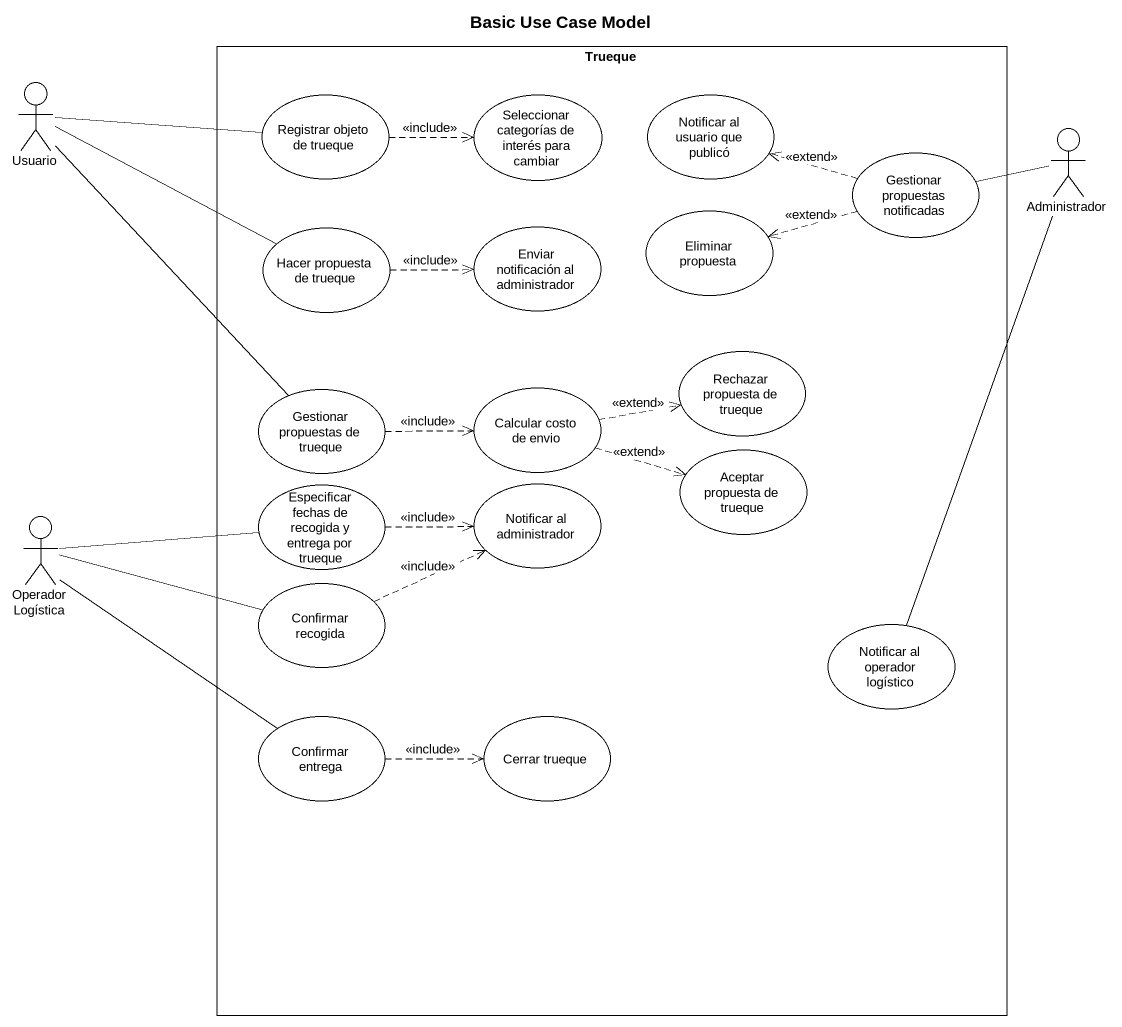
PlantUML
@startuml
title Basic Use Case Model
actor Usuario
rectangle Trueque {
  usecase "Registrar objeto de trueque" as Registrar_objeto_de_trueque
  usecase "Seleccionar categorías de interés para cambiar" as Seleccionar_categorías_de
  usecase "Notificar al usuario que publicó" as Notificar_al_usuario_que
  usecase "Gestionar propuestas notificadas" as Gestionar_propuestas
  usecase "Hacer propuesta de trueque" as Hacer_propuesta_de_trueque
  usecase "Enviar notificación al administrador" as Enviar_notificación_al
  usecase "Eliminar propuesta" as Eliminar_propuesta
  usecase "Rechazar propuesta de trueque" as Rechazar_propuesta_de
  usecase "Gestionar propuestas de trueque" as Gestionar_propuestas_de
  usecase "Calcular costo de envio" as Calcular_costo_de_envio
  usecase "Aceptar propuesta de trueque" as Aceptar_propuesta_de_trueque
  usecase "Especificar fechas de recogida y entrega por trueque" as Especificar_fechas_de
  usecase "Notificar al administrador" as Notificar_al_administrador
  usecase "Confirmar recogida" as Confirmar_recogida
  usecase "Notificar al operador logístico" as Notificar_al_operador
  usecase "Confirmar entrega" as Confirmar_entrega
  usecase "Cerrar trueque" as Cerrar_trueque
}
actor Administrador
actor "Operador Logística" as Operador_Logística
Usuario -right- Registrar_objeto_de_trueque
Usuario -right- Hacer_propuesta_de_trueque
Usuario -- Gestionar_propuestas_de
Registrar_objeto_de_trueque .right.> Seleccionar_categorías_de : <<include>>
Administrador -left- Gestionar_propuestas
Administrador -- Notificar_al_operador
Gestionar_propuestas .left.> Notificar_al_usuario_que : <<extend>>
Gestionar_propuestas .left.> Eliminar_propuesta : <<extend>>
Hacer_propuesta_de_trueque .right.> Enviar_notificación_al : <<include>>
Gestionar_propuestas_de .right.> Calcular_costo_de_envio : <<include>>
Calcular_costo_de_envio .right.> Rechazar_propuesta_de : <<extend>>
Calcular_costo_de_envio .right.> Aceptar_propuesta_de_trueque : <<extend>>
Operador_Logística -right- Especificar_fechas_de
Operador_Logística -right- Confirmar_recogida
Operador_Logística -- Confirmar_entrega
Especificar_fechas_de .right.> Notificar_al_administrador : <<include>>
Confirmar_recogida .right.> Notificar_al_administrador : <<include>>
Confirmar_entrega .right.> Cerrar_trueque : <<include>>
@enduml
